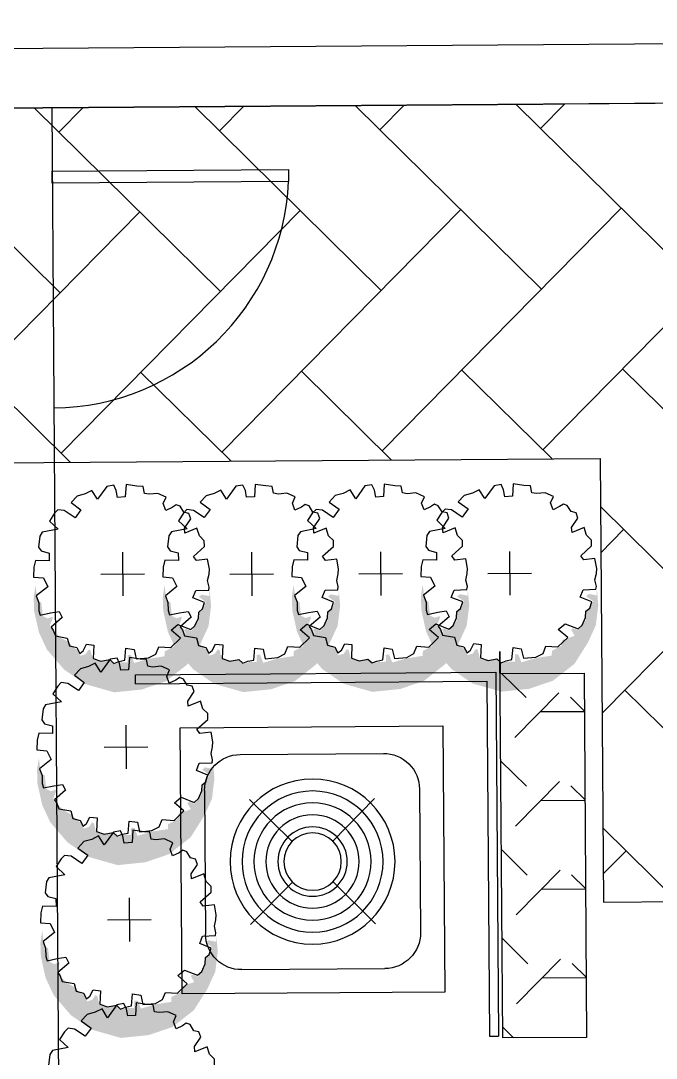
# Model space of a CAD drawing. Header units: feet. Extents: x 919634 to 928945, y 707022 to 708026.
# Drawn here: x 920182.42 to 920189.59, y 707536.86 to 707548.55 of the extents above; entities that cross this region are included whole.
import ezdxf

# ---------------------------------------------------------------- set-up
doc = ezdxf.new("R2010")
doc.units = ezdxf.units.FT
doc.header["$LTSCALE"] = 20
doc.header["$MEASUREMENT"] = 0
for name, color, linetype in [('-u-site-xref', 7, 'Continuous'), ('Site Plan$0$-u-site-bldg_interior', 252, 'Continuous'), ('Site Plan$0$-u-site-fence', 4, 'Site Plan$0$FENCELINE1'), ('Site Plan$0$A-DOOR-EXT_WINDOWS', 253, 'Continuous'), ('Site Plan$0$A-HVAC-EXT', 253, 'Continuous'), ('Site Plan$0$SP-LOT PAVERS', 254, 'Continuous'), ('x-RL TH7-LP Block$0$LK-SHRB-035M', 253, 'Continuous'), ('x-RL TH7-LP Block$0$LK-SHRB-TRNK', 253, 'Continuous'), ('x-RL TH7-LP Block$0$LP-PATT-SHAR', 253, 'Continuous'), ('x-RL TH7-LP Block$0$LP-SHAR-BRDR-CONT', 253, 'Continuous'), ('x-RL TH7-LP Block$0$LP-SHRB', 253, 'Continuous')]:
    doc.layers.add(name, color=color, linetype=linetype)
doc.layers.add('Site Plan$0$SP-SIDEWALK', color=2, linetype='Continuous', lineweight=25)
doc.layers.add('SP-BUILDING-FOOTPRINT', color=1, linetype='Continuous', lineweight=25)
doc.layers.add('x-RL TH7-LP Block$0$LK-SHRB-SHAD', color=253, linetype='Continuous', plot=False)
doc.layers.get('-u-site-xref').off()
doc.linetypes.add('Site Plan$0$FENCELINE1', pattern='A,0.25,-0.1,[133,ltypeshp.shx,S=0.1,R=0,X=-0.1,Y=0],-0.1,1', length=1.45)

# ---------------------------------------------------------------- blocks, each defined once
blk = doc.blocks.new('Site Plan$0$A$C05C92244')
at = {"layer": 'Site Plan$0$A-DOOR-EXT_WINDOWS'}
blk.add_lwpolyline([(32.00389335552609, 32.04769828175449), (32.00389335552609, 0.04381521808500111), (30.40369920234298, 0.04381521808500111), (30.40369920234298, 32.04769828175449)], close=True, dxfattribs=at)
blk.add_arc((32.07979910527501, 32.07980389018303), 32.07980487913881, 180.0573418751565, 267.0050566959838, dxfattribs=at)
blk = doc.blocks.new('Site Plan$0$A$C11AE1C12')
at = {"layer": 'Site Plan$0$A-HVAC-EXT'}
for p, q in [((44.00000011394877, 44.54105635897122), (1.139487721957266e-07, 44.54105635897122)), ((1.139487721957266e-07, 44.54105635897122), (1.139487721957266e-07, 2.501133167243097e-06)), ((44.00000011394877, 2.501133167243097e-06), (44.00000011394877, 44.54105635897122)), ((34.00000011394877, 40.00000250113317), (10.00000011394877, 40.00000250113317)), ((4.000000113948772, 34.00000250113317), (4.000000113948772, 10.00000250113317)), ((40.00000011394877, 34.00000250113317), (40.00000011394877, 10.00000250113317)), ((18.5977306969362, 25.40227191814392), (11.52666288505861, 32.47333973002787)), ((25.40226953096135, 25.40227191814392), (32.47333734284621, 32.47333973002787)), ((11.52666288505861, 11.52666527223846), (18.5977306969362, 18.59773308412241)), ((32.47333734284621, 11.52666527223846), (25.40226953096135, 18.59773308412241)), ((34.00000011394877, 4.000002501133167), (10.00000011394877, 4.000002501133167)), ((1.139487721957266e-07, 2.501133167243097e-06), (44.00000011394877, 2.501133167243097e-06))]:
    blk.add_line(p, q, dxfattribs=at)
for radius in [13.81153555240985, 11.81153555240985, 9.81153555240985, 7.81153555240985, 5.81153555240985, 4.81153555240985]:
    blk.add_circle((22.00000011394877, 22.00000250113317), radius, dxfattribs=at)
for centre, start, end in [((10.00000011394877, 34.00000250113317), 90, 180), ((34.00000011394877, 34.00000250113317), 0, 90), ((10.00000011394877, 10.00000250113317), 180, 270), ((34.00000011394877, 10.00000250113317), 270, 0)]:
    blk.add_arc(centre, 6, start, end, dxfattribs=at)
blk = doc.blocks.new('Site Plan')
at = {"layer": 'Site Plan$0$SP-LOT PAVERS'}
h = blk.add_hatch(dxfattribs=at)
h.set_pattern_fill('AR-HBONE', color=256, scale=0.32, angle=-89.58178215075662)
h.set_pattern_definition([(315.4182178492434, (0, 0), (1.810145136983853, 0.01321298806884015), [3.84, -1.28]), (45.41821784924338, (0.9116790626081567, -0.8984660745381309), (1.810145136983853, 0.01321298806884), [3.84, -1.28])])
h.paths.add_polyline_path([(920176.7500278632, 707547.5268109564), (920196.8427674562, 707547.6734760626), (920196.7697753181, 707557.6732098701), (920208.6762305597, 707557.7600186417), (920208.8149158584, 707538.7604987376), (920188.9920496468, 707538.6159307064), (920188.9536367058, 707543.6158530304), (920181.9523617738, 707543.5646783536), (920182.001023198, 707536.8981892843), (920176.8276816481, 707536.8604269531)])
at = {"layer": 'Site Plan$0$-u-site-bldg_interior'}
for p, q in [((920196.1712524068, 707548.3352588272), (920180.1951016575, 707548.2186423831)), ((920196.8427674561, 707547.6734760626), (920180.1999677999, 707547.5519934761))]:
    blk.add_line(p, q, dxfattribs=at)
at = {"layer": 'Site Plan$0$-u-site-fence', "ltscale": 0.15}
blk.add_lwpolyline([(920182.7695558391, 707547.5707499477), (920182.8453843272, 707536.5710106111), (920176.673598257, 707536.525960226)], dxfattribs=at)
at = {"layer": 'Site Plan$0$SP-SIDEWALK'}
for p, q in [((920181.9523617696, 707543.5646789126), (920188.9536372359, 707543.6157840795)), ((920188.9536372359, 707543.6157840795), (920188.992085016, 707538.6159309647)), ((920183.7140032691, 707541.1774099659), (920187.7772476175, 707541.2070692446)), ((920187.7772476175, 707541.2070692446), (920187.8071748094, 707537.1071214759)), ((920183.7147331905, 707541.0774126298), (920183.7140032691, 707541.1774099659)), ((920183.7147331905, 707541.0774126298), (920187.6779802028, 707541.1063419871)), ((920187.6779802028, 707541.1063419871), (920187.7071774733, 707537.1063915545)), ((920188.9920496468, 707538.6159307064), (920208.9915183783, 707538.7619149904)), ((920187.7071774733, 707537.1063915545), (920187.8071748094, 707537.1071214759))]:
    blk.add_line(p, q, dxfattribs=at)
at = {"layer": 'Site Plan$0$-u-site-fence', "xscale": 0.08333333333333333, "yscale": 0.08333333333333333, "zscale": 0.08333333333333333, "rotation": 90.41821784924339}
blk.add_blockref('Site Plan$0$A$C05C92244', (920185.4634539608, 707544.206303066), dxfattribs=at)
at = {"layer": 'Site Plan$0$A-HVAC-EXT', "extrusion": (0, 0, -1), "xscale": 0.06735359270068556, "yscale": 0.06735359270068556, "zscale": -0.06735359270068556, "rotation": 359.5817821507566}
blk.add_blockref('Site Plan$0$A$C11AE1C12', (-920187.2035407793, 707537.6027854506), dxfattribs=at)
blk = doc.blocks.new('x-RL TH7-LP Block$0$SHRUB-LRG-241')
at = {"layer": 'x-RL TH7-LP Block$0$LK-SHRB-SHAD'}
blk.add_hatch(color=256, dxfattribs=at).paths.add_polyline_path([(0.07942995503995931, 0.4976856504540272), (0.1859550109496517, 0.5063764960219963), (0.3011759860731367, 0.4911675188681244), (0.3990051144888973, 0.4455405874065121), (0.5207480248826535, 0.3673229980153856), (0.6164031776350392, 0.2434784771626468), (0.6620567659276446, 0.1065976931381005), (0.6772746369719869, -0.052010199626217), (0.6294470564557244, -0.217136229156587), (0.5446618151407847, -0.3388080360272614), (0.4294408400173033, -0.4365800253562426), (0.3294377276580214, -0.4822069568178549), (0.2076948172642687, -0.5082794883416142), (0.1294315112196003, -0.5104521971435325), (0.05986413266886359, -0.4995886427736451), (0.1511713175342138, -0.4887250884037577), (0.1598672450281455, -0.4669979796639847), (0.2381305427926712, -0.4583071340960174), (0.2511744298934957, -0.432234607752406), (0.2424785023995675, -0.4018166534446639), (0.2576963734439097, -0.4039893622465822), (0.2924800585792049, -0.4191983394004524), (0.3272637519946464, -0.395298521858761), (0.3642214210734593, -0.3540170131811315), (0.3816132677811801, -0.3214263500714711), (0.4229188964668893, -0.2779721325919233), (0.433788799624196, -0.2562450238521503), (0.4663985090961198, -0.2453814694822647), (0.4577025898823273, -0.2149635151745208), (0.4316148239608211, -0.1975818292187306), (0.4359627835677138, -0.186718274848845), (0.4881383154107333, -0.1736820116770392), (0.4968342429046615, -0.1410913485673788), (0.492486275017626, -0.07808273114997633), (0.5164000652757572, -0.052010199626217), (0.5055301621184505, -0.01724682771464003), (0.5055301621184505, 0.02620738976490955), (0.4642245334327413, 0.02620738976490955), (0.4642245334327413, 0.04576178970276246), (0.5098781217253467, 0.06314347565855272), (0.4859643397473548, 0.1478791966355821), (0.4729204526465303, 0.2369603455767439), (0.4446587027815063, 0.2391330543786623), (0.4163969529164788, 0.2934508262280957), (0.3837872434445551, 0.2999689629941464), (0.3598734614665666, 0.3694957068173039), (0.3250897680511251, 0.3499413120595953), (0.3163938488373397, 0.3608048664294827), (0.3294377276580214, 0.3912228155570787), (0.2729142362081092, 0.4325043242347064), (0.2229126800284682, 0.4368497470186909), (0.1968249141069585, 0.4629222785424503), (0.162041220691524, 0.475958541714256), (0.1337794708264965, 0.4368497470186909), (0.1207355920058113, 0.4520587241725629), (0.1294315112196003, 0.4976856504540272)])
at = {"layer": 'x-RL TH7-LP Block$0$LK-SHRB-035M'}
blk.add_lwpolyline([(-0.02506661354845008, 0.4987056809809847), (-0.08165780996232641, 0.4886134344344999), (-0.08165780996232641, 0.4886134344344999), (-0.08165780996232641, 0.4886134344344999), (-0.07431013994851199, 0.4249718511334137), (-0.09880237153729965, 0.4078375781783734), (-0.1543414298532717, 0.4702383789836801), (-0.1872079085748339, 0.4702383789836801), (-0.2156921901335238, 0.4417710769863739), (-0.2595141617622758, 0.428632322466644), (-0.2310604317859877, 0.3588825101419175), (-0.2604511118412525, 0.3564347593132471), (-0.3143340234853049, 0.3931510560520017), (-0.3449670116215167, 0.3826466800339148), (-0.3515403073658305, 0.3541793780366085), (-0.3865978846688343, 0.3322814549128452), (-0.3953622789945825, 0.3103835285617258), (-0.3804630536096525, 0.2878976674930804), (-0.3633184920346793, 0.2511813673234577), (-0.4025060636510993, 0.2364948451970861), (-0.4391842506233381, 0.2534489245671132), (-0.4610952364377141, 0.2052734924038901), (-0.4563889752951518, 0.1557189889409578), (-0.4612874237616289, 0.1287937023786245), (-0.500474995378049, 0.1214504430308736), (-0.5029242169253898, 0.08473414286125092), (-0.5127211084865486, 0.02354031038883519), (-0.4416936352675229, 0.01864480530062451), (-0.4392444137201785, -0.02541475421675088), (-0.4784319853366021, -0.03275801356450003), (-0.509299405229342, -0.04655263965616641), (-0.5029242169253898, -0.0866085866891666), (-0.4294475167872278, -0.1404591598138314), (-0.480881206883943, -0.1722799514643754), (-0.4612874237616289, -0.2114440058935383), (-0.4490413052813373, -0.2579513162395841), (-0.4123029552122581, -0.2922198655805364), (-0.3706661620484972, -0.2359215381963313), (-0.3241309150464637, -0.2701900841064138), (-0.3657677135820201, -0.3313839165788295), (-0.3706661620484972, -0.3681002167484539), (-0.3510723735543877, -0.3876822405321647), (-0.3069863534714905, -0.4170552813540382), (-0.2604511118412525, -0.3681002167484539), (-0.2433065502662792, -0.4586670866118716), (-0.2212635402248324, -0.4733536087382433), (-0.1575837316478292, -0.480696868085996), (-0.1355407216063789, -0.4660103459596243), (-0.1232946031260873, -0.4195030356135803), (-0.07920858841498557, -0.4195030356135803), (-0.08165780996232641, -0.4978311410410363), (-0.04247023834590635, -0.5076221546483275), (0.0138619002172824, -0.5100699054769979), (0.01876034331196408, -0.4537715815236627), (0.0701940334086757, -0.4292940492208697), (0.1216277235053873, -0.4953833867814978), (0.1608152951218109, -0.480696868085996), (0.2073505421238444, -0.480696868085996), (0.2318427737126321, -0.4733536087382433), (0.2195966552323405, -0.4146075270944998), (0.2122489852185225, -0.3656524624889137), (0.2465381137402645, -0.3485181895338734), (0.3004210253843169, -0.4121597762658276), (0.3189358637372592, -0.39910922518572), (0.3518547154810285, -0.3876822405321647), (0.3641008339613201, -0.3191451487119998), (0.4081868486724218, -0.3069063842760382), (0.419726398483391, -0.2655318838032237), (0.4525928772049532, -0.2480135433678008), (0.4375775287276866, -0.2285782788485804), (0.4008391786586074, -0.208996251633998), (0.405737627125081, -0.1673844463761647), (0.4832682573450846, -0.1713708092072714), (0.4986059474151467, -0.1275749597323887), (0.4898415530893949, -0.07720973461131919), (0.5117525389037709, -0.05312201530235328), (0.5007970459965847, -0.02465471653240314), (0.4939096672908754, 0.008853791693333335), (0.4253314156191905, 0.01619705104108249), (0.4326790856330085, 0.06270436481799813), (0.486561997277061, 0.07494312925395974), (0.4810771587636431, 0.1461490954514311), (0.4596205387691334, 0.1875397805915), (0.4179837456053725, 0.2046740535465421), (0.4228821887000542, 0.2732111453667088), (0.3689992770560018, 0.3295094727509138), (0.3224640354257637, 0.275658899626249), (0.3224640354257637, 0.275658899626249), (0.2906241338231617, 0.3148229506245421), (0.2906241338231617, 0.3148229506245421), (0.3211269623186972, 0.389216058907456), (0.2992159765043212, 0.4133037749890676), (0.2553940048755692, 0.4330119051549843), (0.2203364275725654, 0.4352016981128308), (0.2028076389210653, 0.4570996244639502), (0.1657137435882881, 0.4690314106507891), (0.1387722850803605, 0.4029420696592929), (0.09713549191659965, 0.4200763426143332), (0.09468627036926236, 0.4935089429535804), (0.07791501977911963, 0.4965158880231364), (0.04066634389468149, 0.4877567161917469), (0.003417668010239794, 0.4965158880231364)], close=True, dxfattribs=at)
at = {"layer": 'x-RL TH7-LP Block$0$LK-SHRB-TRNK'}
for p, q in [((0, -0.125), (0, 0.125)), ((-0.1250000000000284, 0), (0.1249999999999929, 0))]:
    blk.add_line(p, q, dxfattribs=at)
blk = doc.blocks.new('x-RL TH7-LP Block', base_point=(1241.699483058532, 168.1706843559634))
at = {"layer": 'x-RL TH7-LP Block$0$LP-PATT-SHAR'}
h = blk.add_hatch(dxfattribs=at)
h.set_pattern_fill('LAFX-A435-CHAINLINK', color=256, scale=10, pattern_type=2)
h.set_pattern_definition([(45, (1288.278980900732, 240.9726931839345), (0, 10.0000000000064), [0.7071099999999999, -13.4350288425]), (45, (1286.278980900732, 240.9726931839345), (0, 10.0000000000064), [0.7071099999999999, -13.4350288425]), (45, (1288.278980900732, 242.9726931839345), (0, 10.0000000000064), [0.7071099999999999, -13.4350288425]), (45, (1287.778980900732, 243.9726931839345), (0, 10.0000000000064), [0.7071099999999999, -13.4350288425]), (45, (1284.278980900732, 240.9726931839345), (0, 10.0000000000064), [0.7071099999999999, -13.4350288425]), (45, (1286.278980900732, 242.9726931839345), (0, 10.0000000000064), [0.7071099999999999, -13.4350288425]), (45, (1288.278980900732, 244.9726931839345), (0, 10.0000000000064), [0.7071099999999999, -13.4350288425]), (45, (1286.778980900732, 243.9726931839345), (0, 10.0000000000064), [0.7071099999999999, -13.4350288425]), (45, (1287.778980900732, 245.9726931839345), (0, 10.0000000000064), [0.7071099999999999, -13.4350288425]), (45, (1285.778980900732, 243.9726931839345), (0, 10.0000000000064), [0.7071099999999999, -13.4350288425]), (45, (1284.278980900732, 242.9726931839345), (0, 10.0000000000064), [0.7071099999999999, -13.4350288425]), (45, (1286.278980900732, 244.9726931839345), (0, 10.0000000000064), [0.7071099999999999, -13.4350288425]), (45, (1288.278980900732, 246.9726931839345), (0, 10.0000000000064), [0.7071099999999999, -13.4350288425]), (45, (1284.778980900732, 243.9726931839345), (0, 10.0000000000064), [0.7071099999999999, -13.4350288425]), (45, (1286.778980900732, 245.9726931839345), (0, 10.0000000000064), [0.7071099999999999, -13.4350288425]), (45, (1285.778980900732, 245.9726931839345), (0, 10.0000000000064), [0.7071099999999999, -13.4350288425]), (45, (1287.778980900732, 247.9726931839345), (0, 10.0000000000064), [0.7071099999999999, -13.4350288425]), (45, (1284.278980900732, 244.9726931839345), (0, 10.0000000000064), [0.7071099999999999, -13.4350288425]), (45, (1286.278980900732, 246.9726931839345), (0, 10.0000000000064), [0.7071099999999999, -13.4350288425]), (45, (1284.778980900732, 245.9726931839345), (0, 10.0000000000064), [0.7071099999999999, -13.4350288425]), (45, (1286.778980900732, 247.9726931839345), (0, 10.0000000000064), [0.7071099999999999, -13.4350288425]), (45, (1287.778980900732, 249.9726931839345), (0, 10.0000000000064), [0.7071099999999999, -13.4350288425]), (45, (1285.778980900732, 247.9726931839345), (0, 10.0000000000064), [0.7071099999999999, -13.4350288425]), (45, (1284.278980900732, 246.9726931839345), (0, 10.0000000000064), [0.7071099999999999, -13.4350288425]), (45, (1284.778980900732, 247.9726931839345), (0, 10.0000000000064), [0.7071099999999999, -13.4350288425]), (45, (1286.778980900732, 249.9726931839345), (0, 10.0000000000064), [0.7071099999999999, -13.4350288425]), (45, (1285.778980900732, 249.9726931839345), (0, 10.0000000000064), [0.7071099999999999, -13.4350288425]), (45, (1284.278980900732, 248.9726931839345), (0, 10.0000000000064), [0.7071099999999999, -13.4350288425]), (45, (1284.778980900732, 249.9726931839345), (0, 10.0000000000064), [0.7071099999999999, -13.4350288425]), (45, (1283.278980900732, 248.9726931839345), (0, 10.0000000000064), [0.7071099999999999, -13.4350288425]), (45, (1287.778980900732, 241.9726931839345), (0, 10.0000000000064), [0.7071099999999999, -13.4350288425]), (45, (1286.778980900732, 241.9726931839345), (0, 10.0000000000064), [0.7071099999999999, -13.4350288425]), (45, (1285.778980900732, 241.9726931839345), (0, 10.0000000000064), [0.7071099999999999, -13.4350288425]), (45, (1284.778980900732, 241.9726931839345), (0, 10.0000000000064), [0.7071099999999999, -13.4350288425]), (45, (1283.278980900732, 240.9726931839345), (0, 10.0000000000064), [0.7071099999999999, -13.4350288425]), (45, (1282.278980900732, 240.9726931839345), (0, 10.0000000000064), [0.7071099999999999, -13.4350288425]), (45, (1283.278980900732, 242.9726931839345), (0, 10.0000000000064), [0.7071099999999999, -13.4350288425]), (45, (1281.278980900732, 240.9726931839345), (0, 10.0000000000064), [0.7071099999999999, -13.4350288425]), (45, (1283.778980900732, 243.9726931839345), (0, 10.0000000000064), [0.7071099999999999, -13.4350288425]), (45, (1282.278980900732, 242.9726931839345), (0, 10.0000000000064), [0.7071099999999999, -13.4350288425]), (45, (1280.278980900732, 240.9726931839345), (0, 10.0000000000064), [0.7071099999999999, -13.4350288425]), (45, (1282.778980900732, 243.9726931839345), (0, 10.0000000000064), [0.7071099999999999, -13.4350288425]), (45, (1283.278980900732, 244.9726931839345), (0, 10.0000000000064), [0.7071099999999999, -13.4350288425]), (45, (1281.278980900732, 242.9726931839345), (0, 10.0000000000064), [0.7071099999999999, -13.4350288425]), (45, (1279.278980900732, 240.9726931839345), (0, 10.0000000000064), [0.7071099999999999, -13.4350288425]), (45, (1283.778980900732, 245.9726931839345), (0, 10.0000000000064), [0.7071099999999999, -13.4350288425]), (45, (1281.778980900732, 243.9726931839345), (0, 10.0000000000064), [0.7071099999999999, -13.4350288425]), (45, (1282.278980900732, 244.9726931839345), (0, 10.0000000000064), [0.7071099999999999, -13.4350288425]), (45, (1280.278980900732, 242.9726931839345), (0, 10.0000000000064), [0.7071099999999999, -13.4350288425]), (45, (1282.778980900732, 245.9726931839345), (0, 10.0000000000064), [0.7071099999999999, -13.4350288425]), (45, (1280.778980900732, 243.9726931839345), (0, 10.0000000000064), [0.7071099999999999, -13.4350288425]), (45, (1283.278980900732, 246.9726931839345), (0, 10.0000000000064), [0.7071099999999999, -13.4350288425]), (45, (1281.278980900732, 244.9726931839345), (0, 10.0000000000064), [0.7071099999999999, -13.4350288425]), (45, (1279.278980900732, 242.9726931839345), (0, 10.0000000000064), [0.7071099999999999, -13.4350288425]), (45, (1283.778980900732, 247.9726931839345), (0, 10.0000000000064), [0.7071099999999999, -13.4350288425]), (45, (1281.778980900732, 245.9726931839345), (0, 10.0000000000064), [0.7071099999999999, -13.4350288425]), (45, (1279.778980900732, 243.9726931839345), (0, 10.0000000000064), [0.7071099999999999, -13.4350288425]), (45, (1282.278980900732, 246.9726931839345), (0, 10.0000000000064), [0.7071099999999999, -13.4350288425]), (45, (1280.278980900732, 244.9726931839345), (0, 10.0000000000064), [0.7071099999999999, -13.4350288425]), (45, (1282.778980900732, 247.9726931839345), (0, 10.0000000000064), [0.7071099999999999, -13.4350288425]), (45, (1280.778980900732, 245.9726931839345), (0, 10.0000000000064), [0.7071099999999999, -13.4350288425]), (45, (1278.778980900732, 243.9726931839345), (0, 10.0000000000064), [0.7071099999999999, -13.4350288425]), (45, (1281.278980900732, 246.9726931839345), (0, 10.0000000000064), [0.7071099999999999, -13.4350288425]), (45, (1279.278980900732, 244.9726931839345), (0, 10.0000000000064), [0.7071099999999999, -13.4350288425]), (45, (1283.778980900732, 249.9726931839345), (0, 10.0000000000064), [0.7071099999999999, -13.4350288425]), (45, (1281.778980900732, 247.9726931839345), (0, 10.0000000000064), [0.7071099999999999, -13.4350288425]), (45, (1279.778980900732, 245.9726931839345), (0, 10.0000000000064), [0.7071099999999999, -13.4350288425]), (45, (1280.278980900732, 246.9726931839345), (0, 10.0000000000064), [0.7071099999999999, -13.4350288425]), (45, (1282.778980900732, 249.9726931839345), (0, 10.0000000000064), [0.7071099999999999, -13.4350288425]), (45, (1280.778980900732, 247.9726931839345), (0, 10.0000000000064), [0.7071099999999999, -13.4350288425]), (45, (1278.778980900732, 245.9726931839345), (0, 10.0000000000064), [0.7071099999999999, -13.4350288425]), (45, (1279.278980900732, 246.9726931839345), (0, 10.0000000000064), [0.7071099999999999, -13.4350288425]), (45, (1281.778980900732, 249.9726931839345), (0, 10.0000000000064), [0.7071099999999999, -13.4350288425]), (45, (1279.778980900732, 247.9726931839345), (0, 10.0000000000064), [0.7071099999999999, -13.4350288425]), (45, (1280.278980900732, 248.9726931839345), (0, 10.0000000000064), [0.7071099999999999, -13.4350288425]), (45, (1280.778980900732, 249.9726931839345), (0, 10.0000000000064), [0.7071099999999999, -13.4350288425]), (45, (1278.778980900732, 247.9726931839345), (0, 10.0000000000064), [0.7071099999999999, -13.4350288425]), (45, (1279.278980900732, 248.9726931839345), (0, 10.0000000000064), [0.7071099999999999, -13.4350288425]), (45, (1279.778980900732, 249.9726931839345), (0, 10.0000000000064), [0.7071099999999999, -13.4350288425]), (45, (1278.778980900732, 249.9726931839345), (0, 10.0000000000064), [0.7071099999999999, -13.4350288425]), (45, (1283.778980900732, 241.9726931839345), (0, 10.0000000000064), [0.7071099999999999, -13.4350288425]), (45, (1282.778980900732, 241.9726931839345), (0, 10.0000000000064), [0.7071099999999999, -13.4350288425]), (45, (1281.778980900732, 241.9726931839345), (0, 10.0000000000064), [0.7071099999999999, -13.4350288425]), (45, (1280.778980900732, 241.9726931839345), (0, 10.0000000000064), [0.7071099999999999, -13.4350288425]), (45, (1279.778980900732, 241.9726931839345), (0, 10.0000000000064), [0.7071099999999999, -13.4350288425]), (45, (1278.778980900732, 241.9726931839345), (0, 10.0000000000064), [0.7071099999999999, -13.4350288425]), (45, (1287.278980900732, 240.9726931839345), (0, 10.0000000000064), [0.7071099999999999, -13.4350288425]), (45, (1287.278980900732, 242.9726931839345), (0, 10.0000000000064), [0.7071099999999999, -13.4350288425]), (45, (1285.278980900732, 240.9726931839345), (0, 10.0000000000064), [0.7071099999999999, -13.4350288425]), (45, (1287.278980900732, 244.9726931839345), (0, 10.0000000000064), [0.7071099999999999, -13.4350288425]), (45, (1285.278980900732, 242.9726931839345), (0, 10.0000000000064), [0.7071099999999999, -13.4350288425]), (45, (1287.278980900732, 246.9726931839345), (0, 10.0000000000064), [0.7071099999999999, -13.4350288425]), (45, (1285.278980900732, 244.9726931839345), (0, 10.0000000000064), [0.7071099999999999, -13.4350288425]), (45, (1288.278980900732, 248.9726931839345), (0, 10.0000000000064), [0.7071099999999999, -13.4350288425]), (45, (1287.278980900732, 248.9726931839345), (0, 10.0000000000064), [0.7071099999999999, -13.4350288425]), (45, (1285.278980900732, 246.9726931839345), (0, 10.0000000000064), [0.7071099999999999, -13.4350288425]), (45, (1286.278980900732, 248.9726931839345), (0, 10.0000000000064), [0.7071099999999999, -13.4350288425]), (45, (1285.278980900732, 248.9726931839345), (0, 10.0000000000064), [0.7071099999999999, -13.4350288425]), (45, (1282.278980900732, 248.9726931839345), (0, 10.0000000000064), [0.7071099999999999, -13.4350288425]), (45, (1281.278980900732, 248.9726931839345), (0, 10.0000000000064), [0.7071099999999999, -13.4350288425]), (90, (1288.778980900732, 249.4726931839345), (-10, 6.123233995736766e-16), [0.5, -9.5]), (90, (1288.778980900732, 241.4726931839345), (-10, 6.123233995736766e-16), [0.5, -9.5]), (90, (1288.778980900732, 243.4726931839345), (-10, 6.123233995736766e-16), [0.5, -9.5]), (90, (1288.778980900732, 245.4726931839345), (-10, 6.123233995736766e-16), [0.5, -9.5]), (90, (1288.778980900732, 247.4726931839345), (-10, 6.123233995736766e-16), [0.5, -9.5]), (90, (1288.278980900732, 242.4726931839345), (-10, 6.123233995736766e-16), [0.5, -9.5]), (90, (1288.278980900732, 244.4726931839345), (-10, 6.123233995736766e-16), [0.5, -9.5]), (90, (1288.278980900732, 246.4726931839345), (-10, 6.123233995736766e-16), [0.5, -9.5]), (90, (1288.278980900732, 248.4726931839345), (-10, 6.123233995736766e-16), [0.5, -9.5]), (90, (1288.278980900732, 250.4726931839345), (-10, 6.123233995736766e-16), [0.5, -9.5]), (90, (1287.778980900732, 241.4726931839345), (-10, 6.123233995736766e-16), [0.5, -9.5]), (90, (1287.778980900732, 243.4726931839345), (-10, 6.123233995736766e-16), [0.5, -9.5]), (90, (1287.778980900732, 245.4726931839345), (-10, 6.123233995736766e-16), [0.5, -9.5]), (90, (1287.778980900732, 247.4726931839345), (-10, 6.123233995736766e-16), [0.5, -9.5]), (90, (1287.778980900732, 249.4726931839345), (-10, 6.123233995736766e-16), [0.5, -9.5]), (90, (1287.778980900732, 241.4726931839345), (-10, 6.123233995736766e-16), [0.5, -9.5]), (90, (1287.778980900732, 243.4726931839345), (-10, 6.123233995736766e-16), [0.5, -9.5]), (90, (1287.778980900732, 245.4726931839345), (-10, 6.123233995736766e-16), [0.5, -9.5]), (90, (1287.778980900732, 247.4726931839345), (-10, 6.123233995736766e-16), [0.5, -9.5]), (90, (1287.778980900732, 249.4726931839345), (-10, 6.123233995736766e-16), [0.5, -9.5]), (90, (1287.278980900732, 242.4726931839345), (-10, 6.123233995736766e-16), [0.5, -9.5]), (90, (1287.278980900732, 244.4726931839345), (-10, 6.123233995736766e-16), [0.5, -9.5]), (90, (1287.278980900732, 246.4726931839345), (-10, 6.123233995736766e-16), [0.5, -9.5]), (90, (1287.278980900732, 248.4726931839345), (-10, 6.123233995736766e-16), [0.5, -9.5]), (90, (1287.278980900732, 250.4726931839345), (-10, 6.123233995736766e-16), [0.5, -9.5]), (90, (1286.778980900732, 241.4726931839345), (-10, 6.123233995736766e-16), [0.5, -9.5]), (90, (1286.778980900732, 241.4726931839345), (-10, 6.123233995736766e-16), [0.5, -9.5]), (90, (1286.778980900732, 243.4726931839345), (-10, 6.123233995736766e-16), [0.5, -9.5]), (90, (1286.778980900732, 243.4726931839345), (-10, 6.123233995736766e-16), [0.5, -9.5]), (90, (1286.778980900732, 245.4726931839345), (-10, 6.123233995736766e-16), [0.5, -9.5]), (90, (1286.778980900732, 245.4726931839345), (-10, 6.123233995736766e-16), [0.5, -9.5]), (90, (1286.778980900732, 247.4726931839345), (-10, 6.123233995736766e-16), [0.5, -9.5]), (90, (1286.778980900732, 247.4726931839345), (-10, 6.123233995736766e-16), [0.5, -9.5]), (90, (1286.778980900732, 249.4726931839345), (-10, 6.123233995736766e-16), [0.5, -9.5]), (90, (1286.778980900732, 249.4726931839345), (-10, 6.123233995736766e-16), [0.5, -9.5]), (90, (1286.278980900732, 242.4726931839345), (-10, 6.123233995736766e-16), [0.5, -9.5]), (90, (1286.278980900732, 244.4726931839345), (-10, 6.123233995736766e-16), [0.5, -9.5]), (90, (1286.278980900732, 246.4726931839345), (-10, 6.123233995736766e-16), [0.5, -9.5]), (90, (1286.278980900732, 248.4726931839345), (-10, 6.123233995736766e-16), [0.5, -9.5]), (90, (1286.278980900732, 250.4726931839345), (-10, 6.123233995736766e-16), [0.5, -9.5]), (90, (1285.778980900732, 241.4726931839345), (-10, 6.123233995736766e-16), [0.5, -9.5]), (90, (1285.778980900732, 241.4726931839345), (-10, 6.123233995736766e-16), [0.5, -9.5]), (90, (1285.778980900732, 243.4726931839345), (-10, 6.123233995736766e-16), [0.5, -9.5]), (90, (1285.778980900732, 243.4726931839345), (-10, 6.123233995736766e-16), [0.5, -9.5]), (90, (1285.778980900732, 245.4726931839345), (-10, 6.123233995736766e-16), [0.5, -9.5]), (90, (1285.778980900732, 245.4726931839345), (-10, 6.123233995736766e-16), [0.5, -9.5]), (90, (1285.778980900732, 247.4726931839345), (-10, 6.123233995736766e-16), [0.5, -9.5]), (90, (1285.778980900732, 247.4726931839345), (-10, 6.123233995736766e-16), [0.5, -9.5]), (90, (1285.778980900732, 249.4726931839345), (-10, 6.123233995736766e-16), [0.5, -9.5]), (90, (1285.778980900732, 249.4726931839345), (-10, 6.123233995736766e-16), [0.5, -9.5]), (90, (1285.278980900732, 242.4726931839345), (-10, 6.123233995736766e-16), [0.5, -9.5]), (90, (1285.278980900732, 244.4726931839345), (-10, 6.123233995736766e-16), [0.5, -9.5]), (90, (1285.278980900732, 246.4726931839345), (-10, 6.123233995736766e-16), [0.5, -9.5]), (90, (1285.278980900732, 248.4726931839345), (-10, 6.123233995736766e-16), [0.5, -9.5]), (90, (1285.278980900732, 250.4726931839345), (-10, 6.123233995736766e-16), [0.5, -9.5]), (90, (1284.778980900732, 241.4726931839345), (-10, 6.123233995736766e-16), [0.5, -9.5]), (90, (1284.778980900732, 241.4726931839345), (-10, 6.123233995736766e-16), [0.5, -9.5]), (90, (1284.778980900732, 243.4726931839345), (-10, 6.123233995736766e-16), [0.5, -9.5]), (90, (1284.778980900732, 243.4726931839345), (-10, 6.123233995736766e-16), [0.5, -9.5]), (90, (1284.778980900732, 245.4726931839345), (-10, 6.123233995736766e-16), [0.5, -9.5]), (90, (1284.778980900732, 245.4726931839345), (-10, 6.123233995736766e-16), [0.5, -9.5]), (90, (1284.778980900732, 247.4726931839345), (-10, 6.123233995736766e-16), [0.5, -9.5]), (90, (1284.778980900732, 247.4726931839345), (-10, 6.123233995736766e-16), [0.5, -9.5]), (90, (1284.778980900732, 249.4726931839345), (-10, 6.123233995736766e-16), [0.5, -9.5]), (90, (1284.778980900732, 249.4726931839345), (-10, 6.123233995736766e-16), [0.5, -9.5]), (90, (1284.278980900732, 242.4726931839345), (-10, 6.123233995736766e-16), [0.5, -9.5]), (90, (1284.278980900732, 244.4726931839345), (-10, 6.123233995736766e-16), [0.5, -9.5]), (90, (1284.278980900732, 246.4726931839345), (-10, 6.123233995736766e-16), [0.5, -9.5]), (90, (1284.278980900732, 248.4726931839345), (-10, 6.123233995736766e-16), [0.5, -9.5]), (90, (1284.278980900732, 250.4726931839345), (-10, 6.123233995736766e-16), [0.5, -9.5]), (90, (1283.778980900732, 241.4726931839345), (-10, 6.123233995736766e-16), [0.5, -9.5]), (90, (1283.778980900732, 243.4726931839345), (-10, 6.123233995736766e-16), [0.5, -9.5]), (90, (1283.778980900732, 245.4726931839345), (-10, 6.123233995736766e-16), [0.5, -9.5]), (90, (1283.778980900732, 247.4726931839345), (-10, 6.123233995736766e-16), [0.5, -9.5]), (90, (1283.778980900732, 249.4726931839345), (-10, 6.123233995736766e-16), [0.5, -9.5]), (90, (1283.778980900732, 241.4726931839345), (-10, 6.123233995736766e-16), [0.5, -9.5]), (90, (1283.778980900732, 243.4726931839345), (-10, 6.123233995736766e-16), [0.5, -9.5]), (90, (1283.778980900732, 245.4726931839345), (-10, 6.123233995736766e-16), [0.5, -9.5]), (90, (1283.778980900732, 247.4726931839345), (-10, 6.123233995736766e-16), [0.5, -9.5]), (90, (1283.778980900732, 249.4726931839345), (-10, 6.123233995736766e-16), [0.5, -9.5]), (90, (1283.278980900732, 242.4726931839345), (-10, 6.123233995736766e-16), [0.5, -9.5]), (90, (1283.278980900732, 244.4726931839345), (-10, 6.123233995736766e-16), [0.5, -9.5]), (90, (1283.278980900732, 246.4726931839345), (-10, 6.123233995736766e-16), [0.5, -9.5]), (90, (1283.278980900732, 248.4726931839345), (-10, 6.123233995736766e-16), [0.5, -9.5]), (90, (1283.278980900732, 250.4726931839345), (-10, 6.123233995736766e-16), [0.5, -9.5]), (90, (1282.778980900732, 241.4726931839345), (-10, 6.123233995736766e-16), [0.5, -9.5]), (90, (1282.778980900732, 243.4726931839345), (-10, 6.123233995736766e-16), [0.5, -9.5]), (90, (1282.778980900732, 245.4726931839345), (-10, 6.123233995736766e-16), [0.5, -9.5]), (90, (1282.778980900732, 247.4726931839345), (-10, 6.123233995736766e-16), [0.5, -9.5]), (90, (1282.778980900732, 249.4726931839345), (-10, 6.123233995736766e-16), [0.5, -9.5]), (90, (1282.778980900732, 241.4726931839345), (-10, 6.123233995736766e-16), [0.5, -9.5]), (90, (1282.778980900732, 243.4726931839345), (-10, 6.123233995736766e-16), [0.5, -9.5]), (90, (1282.778980900732, 245.4726931839345), (-10, 6.123233995736766e-16), [0.5, -9.5]), (90, (1282.778980900732, 247.4726931839345), (-10, 6.123233995736766e-16), [0.5, -9.5]), (90, (1282.778980900732, 249.4726931839345), (-10, 6.123233995736766e-16), [0.5, -9.5]), (90, (1282.278980900732, 242.4726931839345), (-10, 6.123233995736766e-16), [0.5, -9.5]), (90, (1282.278980900732, 244.4726931839345), (-10, 6.123233995736766e-16), [0.5, -9.5]), (90, (1282.278980900732, 246.4726931839345), (-10, 6.123233995736766e-16), [0.5, -9.5]), (90, (1282.278980900732, 248.4726931839345), (-10, 6.123233995736766e-16), [0.5, -9.5]), (90, (1282.278980900732, 250.4726931839345), (-10, 6.123233995736766e-16), [0.5, -9.5]), (90, (1281.778980900732, 241.4726931839345), (-10, 6.123233995736766e-16), [0.5, -9.5]), (90, (1281.778980900732, 241.4726931839345), (-10, 6.123233995736766e-16), [0.5, -9.5]), (90, (1281.778980900732, 243.4726931839345), (-10, 6.123233995736766e-16), [0.5, -9.5]), (90, (1281.778980900732, 243.4726931839345), (-10, 6.123233995736766e-16), [0.5, -9.5]), (90, (1281.778980900732, 245.4726931839345), (-10, 6.123233995736766e-16), [0.5, -9.5]), (90, (1281.778980900732, 245.4726931839345), (-10, 6.123233995736766e-16), [0.5, -9.5]), (90, (1281.778980900732, 247.4726931839345), (-10, 6.123233995736766e-16), [0.5, -9.5]), (90, (1281.778980900732, 247.4726931839345), (-10, 6.123233995736766e-16), [0.5, -9.5]), (90, (1281.778980900732, 249.4726931839345), (-10, 6.123233995736766e-16), [0.5, -9.5]), (90, (1281.778980900732, 249.4726931839345), (-10, 6.123233995736766e-16), [0.5, -9.5]), (90, (1281.278980900732, 242.4726931839345), (-10, 6.123233995736766e-16), [0.5, -9.5]), (90, (1281.278980900732, 244.4726931839345), (-10, 6.123233995736766e-16), [0.5, -9.5]), (90, (1281.278980900732, 246.4726931839345), (-10, 6.123233995736766e-16), [0.5, -9.5]), (90, (1281.278980900732, 248.4726931839345), (-10, 6.123233995736766e-16), [0.5, -9.5]), (90, (1281.278980900732, 250.4726931839345), (-10, 6.123233995736766e-16), [0.5, -9.5]), (90, (1280.778980900732, 241.4726931839345), (-10, 6.123233995736766e-16), [0.5, -9.5]), (90, (1280.778980900732, 241.4726931839345), (-10, 6.123233995736766e-16), [0.5, -9.5]), (90, (1280.778980900732, 243.4726931839345), (-10, 6.123233995736766e-16), [0.5, -9.5]), (90, (1280.778980900732, 243.4726931839345), (-10, 6.123233995736766e-16), [0.5, -9.5]), (90, (1280.778980900732, 245.4726931839345), (-10, 6.123233995736766e-16), [0.5, -9.5]), (90, (1280.778980900732, 245.4726931839345), (-10, 6.123233995736766e-16), [0.5, -9.5]), (90, (1280.778980900732, 247.4726931839345), (-10, 6.123233995736766e-16), [0.5, -9.5]), (90, (1280.778980900732, 247.4726931839345), (-10, 6.123233995736766e-16), [0.5, -9.5]), (90, (1280.778980900732, 249.4726931839345), (-10, 6.123233995736766e-16), [0.5, -9.5]), (90, (1280.778980900732, 249.4726931839345), (-10, 6.123233995736766e-16), [0.5, -9.5]), (90, (1280.278980900732, 242.4726931839345), (-10, 6.123233995736766e-16), [0.5, -9.5]), (90, (1280.278980900732, 244.4726931839345), (-10, 6.123233995736766e-16), [0.5, -9.5]), (90, (1280.278980900732, 246.4726931839345), (-10, 6.123233995736766e-16), [0.5, -9.5]), (90, (1280.278980900732, 248.4726931839345), (-10, 6.123233995736766e-16), [0.5, -9.5]), (90, (1280.278980900732, 250.4726931839345), (-10, 6.123233995736766e-16), [0.5, -9.5]), (90, (1279.778980900732, 241.4726931839345), (-10, 6.123233995736766e-16), [0.5, -9.5]), (90, (1279.778980900732, 241.4726931839345), (-10, 6.123233995736766e-16), [0.5, -9.5]), (90, (1279.778980900732, 243.4726931839345), (-10, 6.123233995736766e-16), [0.5, -9.5]), (90, (1279.778980900732, 243.4726931839345), (-10, 6.123233995736766e-16), [0.5, -9.5]), (90, (1279.778980900732, 245.4726931839345), (-10, 6.123233995736766e-16), [0.5, -9.5]), (90, (1279.778980900732, 245.4726931839345), (-10, 6.123233995736766e-16), [0.5, -9.5]), (90, (1279.778980900732, 247.4726931839345), (-10, 6.123233995736766e-16), [0.5, -9.5]), (90, (1279.778980900732, 247.4726931839345), (-10, 6.123233995736766e-16), [0.5, -9.5]), (90, (1279.778980900732, 249.4726931839345), (-10, 6.123233995736766e-16), [0.5, -9.5]), (90, (1279.778980900732, 249.4726931839345), (-10, 6.123233995736766e-16), [0.5, -9.5]), (90, (1279.278980900732, 242.4726931839345), (-10, 6.123233995736766e-16), [0.5, -9.5]), (90, (1279.278980900732, 244.4726931839345), (-10, 6.123233995736766e-16), [0.5, -9.5]), (90, (1279.278980900732, 246.4726931839345), (-10, 6.123233995736766e-16), [0.5, -9.5]), (90, (1279.278980900732, 248.4726931839345), (-10, 6.123233995736766e-16), [0.5, -9.5]), (90, (1279.278980900732, 250.4726931839345), (-10, 6.123233995736766e-16), [0.5, -9.5]), (90, (1278.778980900732, 241.4726931839345), (-10, 6.123233995736766e-16), [0.5, -9.5]), (90, (1278.778980900732, 243.4726931839345), (-10, 6.123233995736766e-16), [0.5, -9.5]), (90, (1278.778980900732, 245.4726931839345), (-10, 6.123233995736766e-16), [0.5, -9.5]), (90, (1278.778980900732, 247.4726931839345), (-10, 6.123233995736766e-16), [0.5, -9.5]), (90, (1278.778980900732, 249.4726931839345), (-10, 6.123233995736766e-16), [0.5, -9.5]), (135, (1288.778980900732, 249.9726931839345), (-10.0000000000064, 1.110223024625157e-15), [0.7071099999999999, -13.4350288425]), (135, (1287.778980900732, 249.9726931839345), (-10.0000000000064, 1.110223024625157e-15), [0.7071099999999999, -13.4350288425]), (135, (1286.778980900732, 249.9726931839345), (-10.0000000000064, 1.110223024625157e-15), [0.7071099999999999, -13.4350288425]), (135, (1285.778980900732, 249.9726931839345), (-10.0000000000064, 1.110223024625157e-15), [0.7071099999999999, -13.4350288425]), (135, (1286.278980900732, 246.9726931839345), (-10.0000000000064, 1.110223024625157e-15), [0.7071099999999999, -13.4350288425]), (135, (1286.278980900732, 244.9726931839345), (-10.0000000000064, 1.110223024625157e-15), [0.7071099999999999, -13.4350288425]), (135, (1286.278980900732, 242.9726931839345), (-10.0000000000064, 1.110223024625157e-15), [0.7071099999999999, -13.4350288425]), (135, (1286.278980900732, 240.9726931839345), (-10.0000000000064, 1.110223024625157e-15), [0.7071099999999999, -13.4350288425]), (135, (1283.778980900732, 241.9726931839345), (-10.0000000000064, 1.110223024625157e-15), [0.7071099999999999, -13.4350288425]), (135, (1282.778980900732, 241.9726931839345), (-10.0000000000064, 1.110223024625157e-15), [0.7071099999999999, -13.4350288425]), (135, (1281.778980900732, 241.9726931839345), (-10.0000000000064, 1.110223024625157e-15), [0.7071099999999999, -13.4350288425]), (135, (1284.278980900732, 248.9726931839345), (-10.0000000000064, 1.110223024625157e-15), [0.7071099999999999, -13.4350288425]), (135, (1283.278980900732, 248.9726931839345), (-10.0000000000064, 1.110223024625157e-15), [0.7071099999999999, -13.4350288425]), (135, (1284.278980900732, 246.9726931839345), (-10.0000000000064, 1.110223024625157e-15), [0.7071099999999999, -13.4350288425]), (135, (1282.278980900732, 248.9726931839345), (-10.0000000000064, 1.110223024625157e-15), [0.7071099999999999, -13.4350288425]), (135, (1283.278980900732, 246.9726931839345), (-10.0000000000064, 1.110223024625157e-15), [0.7071099999999999, -13.4350288425]), (135, (1281.278980900732, 248.9726931839345), (-10.0000000000064, 1.110223024625157e-15), [0.7071099999999999, -13.4350288425]), (135, (1284.278980900732, 244.9726931839345), (-10.0000000000064, 1.110223024625157e-15), [0.7071099999999999, -13.4350288425]), (135, (1282.278980900732, 246.9726931839345), (-10.0000000000064, 1.110223024625157e-15), [0.7071099999999999, -13.4350288425]), (135, (1280.278980900732, 248.9726931839345), (-10.0000000000064, 1.110223024625157e-15), [0.7071099999999999, -13.4350288425]), (135, (1283.278980900732, 244.9726931839345), (-10.0000000000064, 1.110223024625157e-15), [0.7071099999999999, -13.4350288425]), (135, (1281.278980900732, 246.9726931839345), (-10.0000000000064, 1.110223024625157e-15), [0.7071099999999999, -13.4350288425]), (135, (1279.278980900732, 248.9726931839345), (-10.0000000000064, 1.110223024625157e-15), [0.7071099999999999, -13.4350288425]), (135, (1284.278980900732, 242.9726931839345), (-10.0000000000064, 1.110223024625157e-15), [0.7071099999999999, -13.4350288425]), (135, (1282.278980900732, 244.9726931839345), (-10.0000000000064, 1.110223024625157e-15), [0.7071099999999999, -13.4350288425]), (135, (1280.278980900732, 246.9726931839345), (-10.0000000000064, 1.110223024625157e-15), [0.7071099999999999, -13.4350288425]), (135, (1283.278980900732, 242.9726931839345), (-10.0000000000064, 1.110223024625157e-15), [0.7071099999999999, -13.4350288425]), (135, (1281.278980900732, 244.9726931839345), (-10.0000000000064, 1.110223024625157e-15), [0.7071099999999999, -13.4350288425]), (135, (1279.278980900732, 246.9726931839345), (-10.0000000000064, 1.110223024625157e-15), [0.7071099999999999, -13.4350288425]), (135, (1284.278980900732, 240.9726931839345), (-10.0000000000064, 1.110223024625157e-15), [0.7071099999999999, -13.4350288425]), (135, (1282.278980900732, 242.9726931839345), (-10.0000000000064, 1.110223024625157e-15), [0.7071099999999999, -13.4350288425]), (135, (1280.278980900732, 244.9726931839345), (-10.0000000000064, 1.110223024625157e-15), [0.7071099999999999, -13.4350288425]), (135, (1283.278980900732, 240.9726931839345), (-10.0000000000064, 1.110223024625157e-15), [0.7071099999999999, -13.4350288425]), (135, (1281.278980900732, 242.9726931839345), (-10.0000000000064, 1.110223024625157e-15), [0.7071099999999999, -13.4350288425]), (135, (1279.278980900732, 244.9726931839345), (-10.0000000000064, 1.110223024625157e-15), [0.7071099999999999, -13.4350288425]), (135, (1282.278980900732, 240.9726931839345), (-10.0000000000064, 1.110223024625157e-15), [0.7071099999999999, -13.4350288425]), (135, (1280.278980900732, 242.9726931839345), (-10.0000000000064, 1.110223024625157e-15), [0.7071099999999999, -13.4350288425]), (135, (1281.278980900732, 240.9726931839345), (-10.0000000000064, 1.110223024625157e-15), [0.7071099999999999, -13.4350288425]), (135, (1279.278980900732, 242.9726931839345), (-10.0000000000064, 1.110223024625157e-15), [0.7071099999999999, -13.4350288425]), (135, (1280.278980900732, 240.9726931839345), (-10.0000000000064, 1.110223024625157e-15), [0.7071099999999999, -13.4350288425]), (135, (1279.278980900732, 240.9726931839345), (-10.0000000000064, 1.110223024625157e-15), [0.7071099999999999, -13.4350288425]), (135, (1288.278980900732, 248.9726931839345), (-10.0000000000064, 1.110223024625157e-15), [0.7071099999999999, -13.4350288425]), (135, (1288.778980900732, 247.9726931839345), (-10.0000000000064, 1.110223024625157e-15), [0.7071099999999999, -13.4350288425]), (135, (1287.278980900732, 248.9726931839345), (-10.0000000000064, 1.110223024625157e-15), [0.7071099999999999, -13.4350288425]), (135, (1287.778980900732, 247.9726931839345), (-10.0000000000064, 1.110223024625157e-15), [0.7071099999999999, -13.4350288425]), (135, (1288.278980900732, 246.9726931839345), (-10.0000000000064, 1.110223024625157e-15), [0.7071099999999999, -13.4350288425]), (135, (1286.278980900732, 248.9726931839345), (-10.0000000000064, 1.110223024625157e-15), [0.7071099999999999, -13.4350288425]), (135, (1288.778980900732, 245.9726931839345), (-10.0000000000064, 1.110223024625157e-15), [0.7071099999999999, -13.4350288425]), (135, (1286.778980900732, 247.9726931839345), (-10.0000000000064, 1.110223024625157e-15), [0.7071099999999999, -13.4350288425]), (135, (1284.778980900732, 249.9726931839345), (-10.0000000000064, 1.110223024625157e-15), [0.7071099999999999, -13.4350288425]), (135, (1287.278980900732, 246.9726931839345), (-10.0000000000064, 1.110223024625157e-15), [0.7071099999999999, -13.4350288425]), (135, (1285.278980900732, 248.9726931839345), (-10.0000000000064, 1.110223024625157e-15), [0.7071099999999999, -13.4350288425]), (135, (1287.778980900732, 245.9726931839345), (-10.0000000000064, 1.110223024625157e-15), [0.7071099999999999, -13.4350288425]), (135, (1285.778980900732, 247.9726931839345), (-10.0000000000064, 1.110223024625157e-15), [0.7071099999999999, -13.4350288425]), (135, (1283.778980900732, 249.9726931839345), (-10.0000000000064, 1.110223024625157e-15), [0.7071099999999999, -13.4350288425]), (135, (1288.278980900732, 244.9726931839345), (-10.0000000000064, 1.110223024625157e-15), [0.7071099999999999, -13.4350288425]), (135, (1288.778980900732, 243.9726931839345), (-10.0000000000064, 1.110223024625157e-15), [0.7071099999999999, -13.4350288425]), (135, (1286.778980900732, 245.9726931839345), (-10.0000000000064, 1.110223024625157e-15), [0.7071099999999999, -13.4350288425]), (135, (1284.778980900732, 247.9726931839345), (-10.0000000000064, 1.110223024625157e-15), [0.7071099999999999, -13.4350288425]), (135, (1282.778980900732, 249.9726931839345), (-10.0000000000064, 1.110223024625157e-15), [0.7071099999999999, -13.4350288425]), (135, (1287.278980900732, 244.9726931839345), (-10.0000000000064, 1.110223024625157e-15), [0.7071099999999999, -13.4350288425]), (135, (1285.278980900732, 246.9726931839345), (-10.0000000000064, 1.110223024625157e-15), [0.7071099999999999, -13.4350288425]), (135, (1287.778980900732, 243.9726931839345), (-10.0000000000064, 1.110223024625157e-15), [0.7071099999999999, -13.4350288425]), (135, (1285.778980900732, 245.9726931839345), (-10.0000000000064, 1.110223024625157e-15), [0.7071099999999999, -13.4350288425]), (135, (1283.778980900732, 247.9726931839345), (-10.0000000000064, 1.110223024625157e-15), [0.7071099999999999, -13.4350288425]), (135, (1281.778980900732, 249.9726931839345), (-10.0000000000064, 1.110223024625157e-15), [0.7071099999999999, -13.4350288425]), (135, (1288.278980900732, 242.9726931839345), (-10.0000000000064, 1.110223024625157e-15), [0.7071099999999999, -13.4350288425]), (135, (1288.778980900732, 241.9726931839345), (-10.0000000000064, 1.110223024625157e-15), [0.7071099999999999, -13.4350288425]), (135, (1286.778980900732, 243.9726931839345), (-10.0000000000064, 1.110223024625157e-15), [0.7071099999999999, -13.4350288425]), (135, (1284.778980900732, 245.9726931839345), (-10.0000000000064, 1.110223024625157e-15), [0.7071099999999999, -13.4350288425]), (135, (1282.778980900732, 247.9726931839345), (-10.0000000000064, 1.110223024625157e-15), [0.7071099999999999, -13.4350288425]), (135, (1280.778980900732, 249.9726931839345), (-10.0000000000064, 1.110223024625157e-15), [0.7071099999999999, -13.4350288425]), (135, (1287.278980900732, 242.9726931839345), (-10.0000000000064, 1.110223024625157e-15), [0.7071099999999999, -13.4350288425]), (135, (1285.278980900732, 244.9726931839345), (-10.0000000000064, 1.110223024625157e-15), [0.7071099999999999, -13.4350288425]), (135, (1285.778980900732, 243.9726931839345), (-10.0000000000064, 1.110223024625157e-15), [0.7071099999999999, -13.4350288425]), (135, (1287.778980900732, 241.9726931839345), (-10.0000000000064, 1.110223024625157e-15), [0.7071099999999999, -13.4350288425]), (135, (1283.778980900732, 245.9726931839345), (-10.0000000000064, 1.110223024625157e-15), [0.7071099999999999, -13.4350288425]), (135, (1281.778980900732, 247.9726931839345), (-10.0000000000064, 1.110223024625157e-15), [0.7071099999999999, -13.4350288425]), (135, (1279.778980900732, 249.9726931839345), (-10.0000000000064, 1.110223024625157e-15), [0.7071099999999999, -13.4350288425]), (135, (1288.278980900732, 240.9726931839345), (-10.0000000000064, 1.110223024625157e-15), [0.7071099999999999, -13.4350288425]), (135, (1284.778980900732, 243.9726931839345), (-10.0000000000064, 1.110223024625157e-15), [0.7071099999999999, -13.4350288425]), (135, (1286.778980900732, 241.9726931839345), (-10.0000000000064, 1.110223024625157e-15), [0.7071099999999999, -13.4350288425]), (135, (1280.778980900732, 247.9726931839345), (-10.0000000000064, 1.110223024625157e-15), [0.7071099999999999, -13.4350288425]), (135, (1282.778980900732, 245.9726931839345), (-10.0000000000064, 1.110223024625157e-15), [0.7071099999999999, -13.4350288425]), (135, (1287.278980900732, 240.9726931839345), (-10.0000000000064, 1.110223024625157e-15), [0.7071099999999999, -13.4350288425]), (135, (1285.278980900732, 242.9726931839345), (-10.0000000000064, 1.110223024625157e-15), [0.7071099999999999, -13.4350288425]), (135, (1285.778980900732, 241.9726931839345), (-10.0000000000064, 1.110223024625157e-15), [0.7071099999999999, -13.4350288425]), (135, (1283.778980900732, 243.9726931839345), (-10.0000000000064, 1.110223024625157e-15), [0.7071099999999999, -13.4350288425]), (135, (1279.778980900732, 247.9726931839345), (-10.0000000000064, 1.110223024625157e-15), [0.7071099999999999, -13.4350288425]), (135, (1281.778980900732, 245.9726931839345), (-10.0000000000064, 1.110223024625157e-15), [0.7071099999999999, -13.4350288425]), (135, (1284.778980900732, 241.9726931839345), (-10.0000000000064, 1.110223024625157e-15), [0.7071099999999999, -13.4350288425]), (135, (1282.778980900732, 243.9726931839345), (-10.0000000000064, 1.110223024625157e-15), [0.7071099999999999, -13.4350288425]), (135, (1280.778980900732, 245.9726931839345), (-10.0000000000064, 1.110223024625157e-15), [0.7071099999999999, -13.4350288425]), (135, (1285.278980900732, 240.9726931839345), (-10.0000000000064, 1.110223024625157e-15), [0.7071099999999999, -13.4350288425]), (135, (1281.778980900732, 243.9726931839345), (-10.0000000000064, 1.110223024625157e-15), [0.7071099999999999, -13.4350288425]), (135, (1279.778980900732, 245.9726931839345), (-10.0000000000064, 1.110223024625157e-15), [0.7071099999999999, -13.4350288425]), (135, (1280.778980900732, 243.9726931839345), (-10.0000000000064, 1.110223024625157e-15), [0.7071099999999999, -13.4350288425]), (135, (1279.778980900732, 243.9726931839345), (-10.0000000000064, 1.110223024625157e-15), [0.7071099999999999, -13.4350288425]), (135, (1280.778980900732, 241.9726931839345), (-10.0000000000064, 1.110223024625157e-15), [0.7071099999999999, -13.4350288425]), (135, (1279.778980900732, 241.9726931839345), (-10.0000000000064, 1.110223024625157e-15), [0.7071099999999999, -13.4350288425])])
h.paths.add_polyline_path([(1281.179045301944, 240.9726931839345), (1281.424787046833, 240.9734640884075), (1281.428410362932, 241.9220108268782), (1285.532936977688, 241.9220108268783), (1285.532936977688, 240.9769563267473), (1281.18267858238, 240.9726965501904)])
at = {"layer": 'x-RL TH7-LP Block$0$LP-SHAR-BRDR-CONT'}
blk.add_lwpolyline([(1281.179045301944, 240.9726931839345), (1281.424787046833, 240.9734640884075), (1281.428410362932, 241.9220108268782), (1285.532936977688, 241.9220108268783), (1285.532936977688, 240.9769563267473), (1281.18267858238, 240.9726965501904)], close=True, dxfattribs=at)
at = {"layer": 'x-RL TH7-LP Block$0$LP-SHRB', "xscale": 1.966899649314303, "yscale": 1.966899649314303}
for p, zscale in [((1280.298247258219, 241.0911099638274), 2.185089498506832), ((1280.290810801562, 239.6354633444664), 1.966899649314303), ((1280.283374344906, 238.1798167251055), 1.966899649314303), ((1282.223680620443, 236.7487571678284), 1.966899649314303), ((1284.171423352637, 236.7733442299122), 1.966899649314303), ((1286.11916608483, 236.797931291996), 1.966899649314303), ((1280.27593788825, 236.7241701057446), 1.966899649314303)]:
    blk.add_blockref('x-RL TH7-LP Block$0$SHRUB-LRG-241', p, dxfattribs=dict(at, zscale=zscale))

msp = doc.modelspace()

# ---------------------------------------------------------------- block references
at = {"layer": '-u-site-xref'}
msp.add_blockref('Site Plan', (0, 0), dxfattribs=at)

# ---------------------------------------------------------------- next in the draw order: linework, layer by layer
at = {"layer": 'SP-BUILDING-FOOTPRINT'}
msp.add_line((920180.5966264686, 707547.5548894088), (920188.3083082554, 707547.6111801212), dxfattribs=at)
msp.add_lwpolyline([(920197.3245154965, 707481.6752339058), (920197.2417906055, 707493.0083296777), (920169.1152371567, 707492.8029590582), (920169.0373788779, 707503.4693415689), (920189.2868394257, 707503.6171506451), (920189.1262567255, 707525.6165645737), (920168.8767961777, 707525.4687554974), (920168.7989379029, 707536.1351374493), (920176.6760313297, 707536.1926355688), (920176.5933069084, 707547.5256669864), (920196.8427674561, 707547.6734760626), (920196.7600425656, 707559.006571751), (920185.9270443065, 707558.9274973593), (920185.84918611, 707569.5938798707), (920165.5997255623, 707569.4460707946), (920165.5170011409, 707580.779102212), (920133.351191382, 707580.54431084)], dxfattribs=at)

# ---------------------------------------------------------------- next in the draw order: block references
at = {"layer": '-u-site-xref', "rotation": 270.3936340929644}
msp.add_blockref('x-RL TH7-LP Block', (920114.7513192896, 707580.4182631875), dxfattribs=at)

doc.saveas('drawing.dxf')
